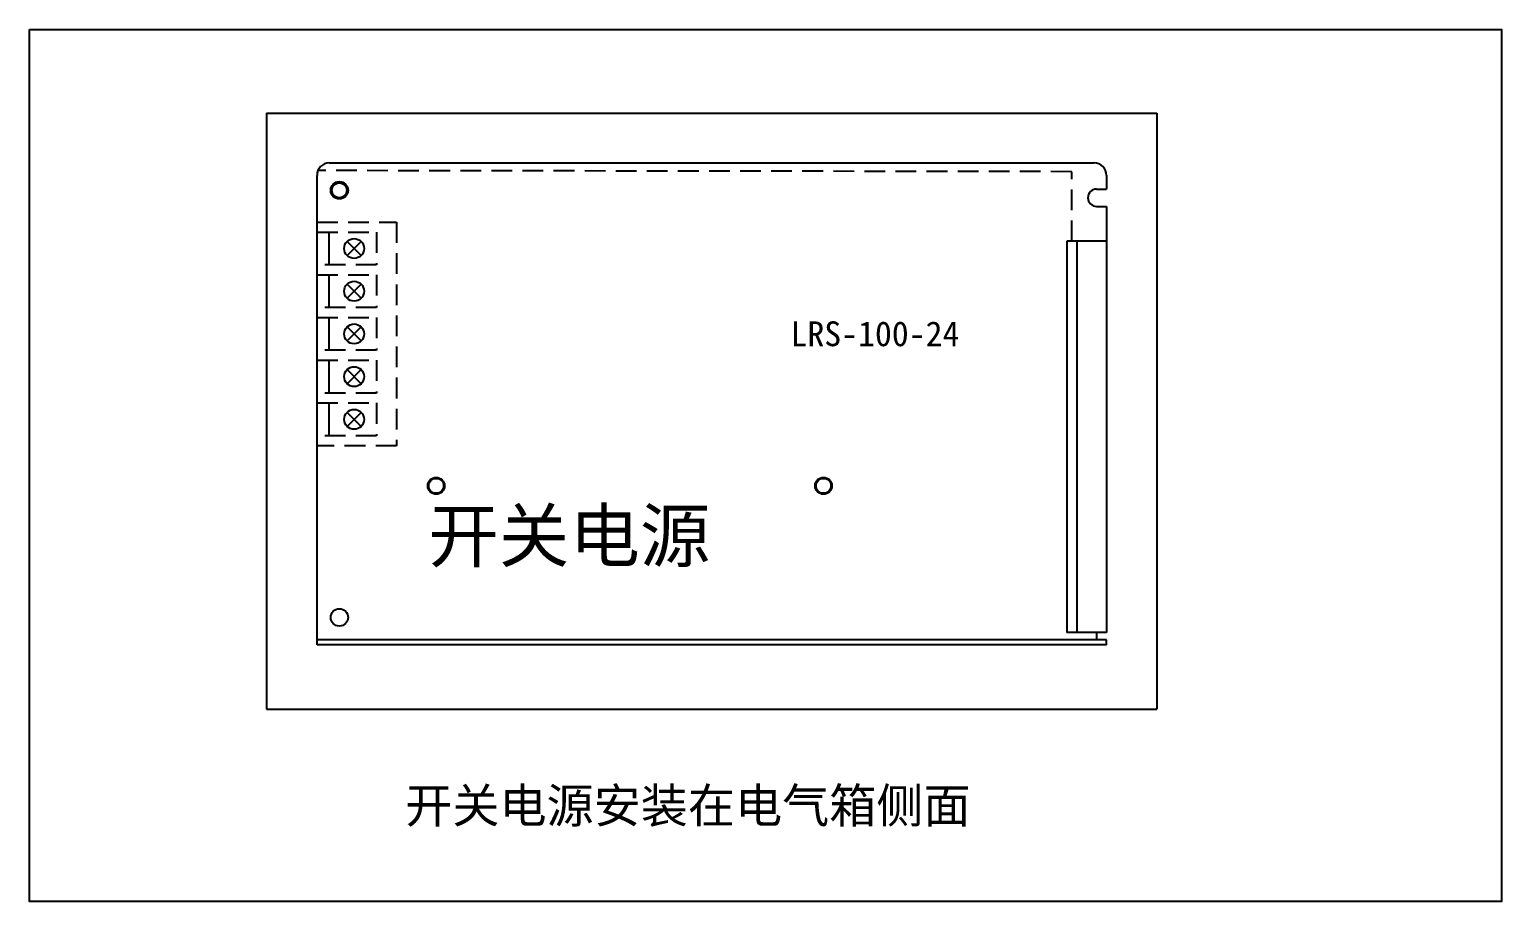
# Model space of a CAD drawing. Header units: millimetres. Extents: x 914 to 910632, y -176 to 682692.
# Drawn here: x 6353.2 to 6566.3, y 509.4 to 635.6 of the extents above; entities that cross this region are included whole.
import ezdxf
from ezdxf.enums import TextEntityAlignment as Align

# ---------------------------------------------------------------- set-up
doc = ezdxf.new("R2010")
doc.units = ezdxf.units.MM
doc.linetypes.add('DASHED', pattern=[4.5, 3, -1.5])
doc.linetypes.add('HIDDEN', pattern=[0.375, 0.25, -0.125])
doc.layers.add('EPLAN110', color=6, linetype='Continuous', lineweight=35)
doc.styles.add('宋体', font='')
doc.styles.get('宋体').set_extended_font_data('宋体')

msp = doc.modelspace()

# ---------------------------------------------------------------- hatches: boundary and pattern name
at = {"linetype": 'HIDDEN'}
h = msp.add_hatch(color=0, dxfattribs=at)
h.dxf.hatch_style = 1
h.paths.add_polyline_path([(6399.299, 612.323, 1), (6396.783, 612.323, 1)])
h.paths.add_polyline_path([(6399.12, 612.323, 1), (6396.963, 612.323, 1)], flags=16)
h = msp.add_hatch(color=0)
h.dxf.hatch_style = 1
h.paths.add_polyline_path([(6413.281, 569.552, 1), (6410.837, 569.552, 1)])
h.paths.add_polyline_path([(6413.137, 569.552, 1), (6410.981, 569.552, 1)], flags=16)
h = msp.add_hatch(color=0)
h.dxf.hatch_style = 1
h.paths.add_polyline_path([(6469.351, 569.552, 1), (6466.907, 569.552, 1)])
h.paths.add_polyline_path([(6469.207, 569.552, 1), (6467.051, 569.552, 1)], flags=16)

# ---------------------------------------------------------------- linework, layer by layer
for p, q in [((6387.505, 623.477), (6516.405, 623.477)), ((6387.505, 623.477), (6387.505, 537.215)), ((6516.405, 623.477), (6516.405, 537.215)), ((6387.505, 537.215), (6516.405, 537.215))]:
    msp.add_line(p, q)
at = {"color": 0}
for p, q in [((6396.604, 616.277), (6507.306, 616.277)), ((6394.807, 546.548), (6394.807, 614.48)), ((6509.103, 614.48), (6509.103, 612.503)), ((6507.666, 612.503), (6509.103, 612.503)), ((6507.666, 609.987), (6509.103, 609.987)), ((6509.103, 609.987), (6509.103, 548.346)), ((6396.567, 601.528), (6396.567, 606.272)), ((6503.342, 604.955), (6503.342, 548.346)), ((6509.103, 604.955), (6503.342, 604.955)), ((6504.78, 604.955), (6504.78, 548.346)), ((6396.567, 595.346), (6396.567, 600.09)), ((6396.567, 589.163), (6396.567, 593.908)), ((6396.567, 582.981), (6396.567, 587.726)), ((6396.567, 576.799), (6396.567, 581.544)), ((6503.881, 548.346), (6503.342, 548.346)), ((6509.103, 548.346), (6503.881, 548.346)), ((6509.103, 547.267), (6394.807, 547.267)), ((6509.103, 546.548), (6394.807, 546.548)), ((6509.103, 546.548), (6509.103, 547.267))]:
    msp.add_line(p, q, dxfattribs=at)
at = {"color": 0, "linetype": 'DASHED'}
for p, q in [((6504.061, 615.019), (6394.947, 615.176)), ((6504.061, 604.955), (6504.061, 615.019)), ((6394.807, 607.71), (6406.308, 607.71)), ((6406.308, 607.71), (6406.308, 575.362)), ((6394.807, 606.272), (6403.433, 606.272)), ((6403.433, 606.272), (6403.433, 601.528)), ((6399.161, 602.883), (6401.194, 604.916)), ((6399.161, 604.916), (6401.194, 602.883)), ((6403.433, 601.528), (6394.807, 601.528)), ((6394.807, 600.09), (6403.433, 600.09)), ((6403.433, 600.09), (6403.433, 595.346)), ((6399.161, 596.701), (6401.194, 598.734)), ((6399.161, 598.734), (6401.194, 596.701)), ((6403.433, 595.346), (6394.807, 595.346)), ((6394.807, 593.908), (6403.433, 593.908)), ((6399.161, 590.519), (6401.194, 592.552)), ((6399.161, 592.552), (6401.194, 590.519)), ((6403.433, 593.908), (6403.433, 589.163)), ((6403.433, 589.163), (6394.807, 589.163)), ((6394.807, 587.726), (6403.433, 587.726)), ((6399.161, 584.337), (6401.194, 586.37)), ((6399.161, 586.37), (6401.194, 584.337)), ((6403.433, 587.726), (6403.433, 582.981)), ((6403.433, 582.981), (6394.807, 582.981)), ((6394.807, 581.544), (6403.433, 581.544)), ((6399.161, 578.155), (6401.194, 580.188)), ((6399.161, 580.188), (6401.194, 578.155)), ((6403.433, 581.544), (6403.433, 576.799)), ((6403.433, 576.799), (6394.807, 576.799)), ((6406.308, 575.362), (6394.807, 575.362)), ((6507.666, 548.346), (6507.666, 547.267))]:
    msp.add_line(p, q, dxfattribs=at)
msp.add_lwpolyline([(6353.176, 635.602), (6566.287, 635.602), (6566.287, 509.386), (6353.176, 509.386)], close=True)
at = {"color": 0}
for centre, radius in [((6398.041, 612.323), 1.258), ((6398.041, 612.323), 1.078), ((6400.177, 603.9), 1.438), ((6400.177, 597.718), 1.438), ((6400.177, 591.536), 1.438), ((6400.177, 585.354), 1.438), ((6400.177, 579.171), 1.438), ((6412.059, 569.552), 1.222), ((6412.059, 569.552), 1.078), ((6468.129, 569.552), 1.222), ((6468.129, 569.552), 1.078), ((6398.041, 550.502), 1.258)]:
    msp.add_circle(centre, radius, dxfattribs=at)
for centre, radius, start, end in [((6396.604, 614.48), 1.797, 90, 180), ((6507.306, 614.48), 1.797, 0, 90), ((6507.666, 611.245), 1.258, 90, 270)]:
    msp.add_arc(centre, radius, start, end, dxfattribs=at)

# ---------------------------------------------------------------- texts
at = {"color": 7, "style": '宋体'}
msp.add_text('开关电源安装在电气箱侧面', height=5, dxfattribs=at).set_placement((6407.575, 519.278), align=Align.BOTTOM_LEFT)
at = {"style": '宋体'}
msp.add_attdef('开关电源', (6410.907, 558.596), '', height=7.488, dxfattribs=at)
at = {"layer": 'EPLAN110', "color": 0, "linetype": 'ByBlock', "style": '宋体'}
msp.add_text('LRS-100-24', height=3.5942, dxfattribs=at).set_placement((6463.35, 589.762))

doc.saveas('drawing.dxf')
